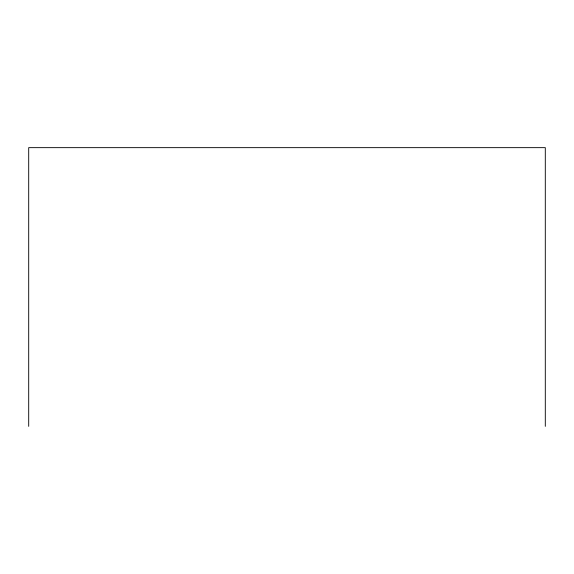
<?xml version="1.0" encoding="UTF-8"?>
<svg xmlns="http://www.w3.org/2000/svg" width="574" height="574" viewBox="0 0 574 574"><rect width="100%" height="100%" fill="white"/><g stroke="black" fill="none" stroke-linecap="round" stroke-linejoin="round"><path stroke-width="0.86" d="M545.3 426.353L545.3 147.647L28.7 147.647L28.7 426.353"/></g></svg>
